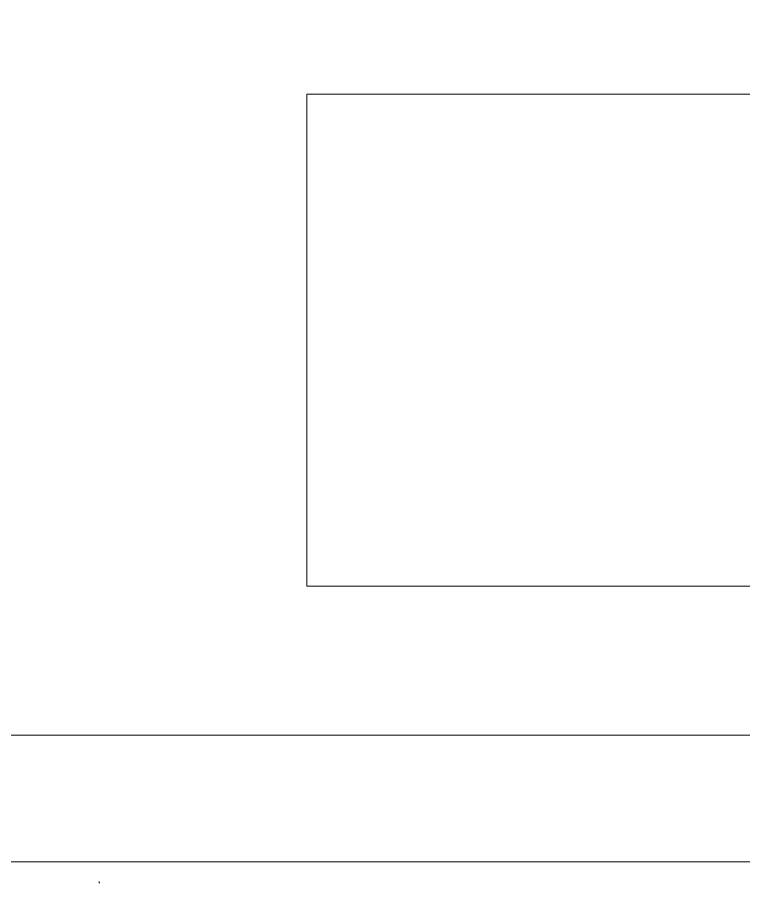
# Model space of a CAD drawing. Header units: millimetres. Extents: x 3472 to 4311, y 0 to 1645.
# Drawn here: x 3692.7 to 3801.2, y 1127.7 to 1257 of the extents above; entities that cross this region are included whole.
import ezdxf

# ---------------------------------------------------------------- set-up
doc = ezdxf.new("R2010")
doc.units = ezdxf.units.MM
doc.header["$LTSCALE"] = 0.1
doc.linetypes.add('CONTINUA', pattern=[0])
doc.layers.add('A_gris', color=7, linetype='Continuous', lineweight=9, true_color=0x2e2e2e)
doc.layers.add('COTAS-EXT', color=7, linetype='CONTINUA', lineweight=9, true_color=0x2e2e2e)
doc.layers.add('A_proyeccion', color=7, linetype='Continuous', lineweight=9)

msp = doc.modelspace()

# ---------------------------------------------------------------- hatches: boundary and pattern name
at = {"layer": 'COTAS-EXT'}
h = msp.add_hatch(dxfattribs=at)
h.set_pattern_fill('ANGLE', color=256, scale=0.05, style=0)
h.set_pattern_definition([(0, (3704.9473, 1127.72398), (0, 0.34925), [0.254, -0.09525]), (90, (3704.9473, 1127.72398), (-0.34925, 2e-17), [0.254, -0.09525])])
h.paths.add_polyline_path([(3705.062, 1127.894), (3704.947, 1127.894), (3704.947, 1127.804), (3705.062, 1127.804)])
h.paths.add_polyline_path([(3705.017, 1127.838, -1), (3704.992, 1127.838, -1)], flags=16)
h.paths.add_polyline_path([(3704.992, 1127.872, -1), (3705.017, 1127.872, -1)], flags=16)
h.paths.add_polyline_path([(3705.055, 1127.838, -1), (3705.03, 1127.838, -1)], flags=16)
h.paths.add_polyline_path([(3705.03, 1127.872, -1), (3705.055, 1127.872, -1)], flags=16)
h.paths.add_polyline_path([(3704.98, 1127.838, -1), (3704.955, 1127.838, -1)], flags=16)
h.paths.add_polyline_path([(3704.955, 1127.872, -1), (3704.98, 1127.872, -1)], flags=16)
h.paths.add_polyline_path([(3705.062, 1127.804), (3704.947, 1127.804), (3704.947, 1127.724), (3705.062, 1127.724)])
h.paths.add_polyline_path([(3705.055, 1127.748, -1), (3705.03, 1127.748, -1)], flags=16)
h.paths.add_polyline_path([(3705.03, 1127.782, -1), (3705.055, 1127.782, -1)], flags=16)
h.paths.add_polyline_path([(3705.017, 1127.748, -1), (3704.992, 1127.748, -1)], flags=16)
h.paths.add_polyline_path([(3704.992, 1127.782, -1), (3705.017, 1127.782, -1)], flags=16)
h.paths.add_polyline_path([(3704.98, 1127.748, -1), (3704.955, 1127.748, -1)], flags=16)
h.paths.add_polyline_path([(3704.955, 1127.782, -1), (3704.98, 1127.782, -1)], flags=16)

# ---------------------------------------------------------------- linework, layer by layer
at = {"layer": 'A_gris'}
msp.add_lwpolyline([(3484.826, 1333.942), (4292.368, 1333.942), (4292.368, 1149.768), (3484.826, 1149.768)], close=True, dxfattribs=at)
at = {"layer": 'A_proyeccion'}
msp.add_lwpolyline([(3471.579, 1644.719), (4310.612, 1644.719), (4310.612, 1130.859), (3471.579, 1130.859)], close=True, dxfattribs=at)
at = {"layer": 'COTAS-EXT', "color": 1}
msp.add_lwpolyline([(3735.94, 1245.482), (3905.475, 1245.482), (3905.475, 1172.018), (3735.94, 1172.018)], close=True, dxfattribs=at)

doc.saveas('drawing.dxf')
